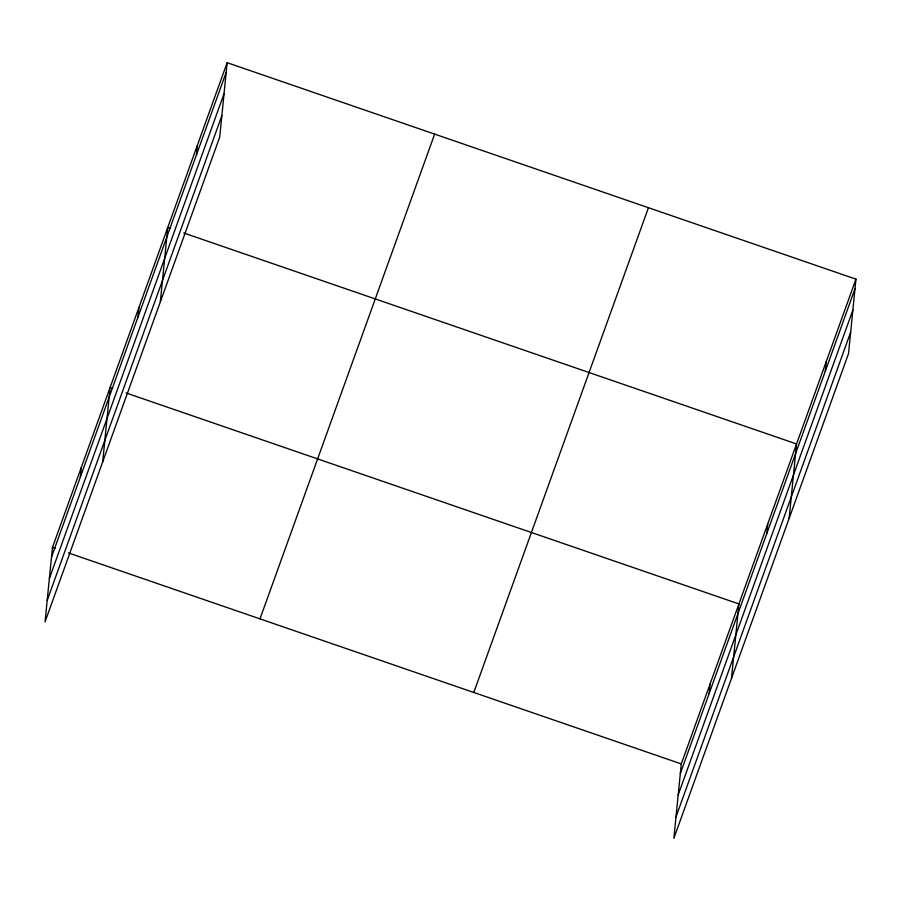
<?xml version="1.0" encoding="UTF-8"?>
<svg xmlns="http://www.w3.org/2000/svg" width="901" height="901" viewBox="0 0 901 901"><rect width="100%" height="100%" fill="white"/><g stroke="black" fill="none" stroke-linecap="round" stroke-linejoin="round"><path stroke-width="1.35" d="M227.142 62.676L52.472 547.436L45.05 621.848L219.72 137.087L227.142 62.676L855.95 279.152L848.528 353.564L673.858 838.324L681.28 763.913L855.95 279.152M80.335 477.079L81.293 467.45M102.691 461.875L110.113 387.464L112.783 388.387M137.977 317.107L138.934 307.478M160.333 301.903L167.755 227.491L170.413 228.415M196.486 154.713L197.454 145.084M709.143 693.556L710.101 683.927M731.499 678.352L738.921 603.94L126.084 392.96M766.785 533.583L767.742 523.954M789.141 518.379L796.563 443.968L183.725 232.987M825.293 371.189L826.262 361.56M51.515 557.066L226.185 72.305M49.386 578.453L224.045 93.681M47.179 600.471L221.849 115.711M259.984 618.874L434.654 134.114M473.78 692.475L648.45 207.714M680.323 773.542L854.993 288.782M678.183 794.919L852.853 310.158M675.987 816.948L850.657 332.176M52.472 547.436L55.141 548.36M68.442 552.932L681.28 763.913"/></g></svg>
